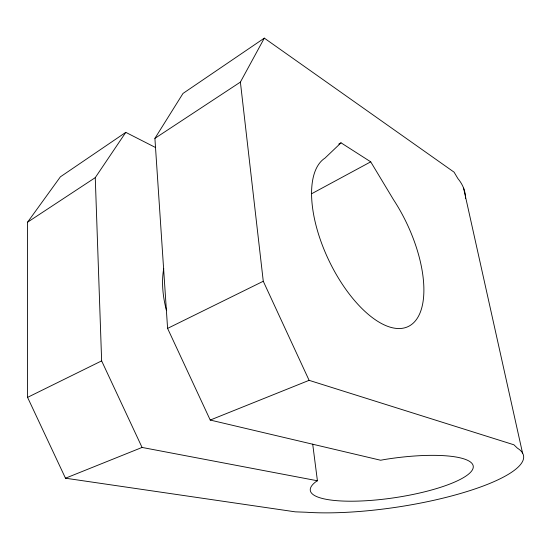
<?xml version="1.0" encoding="UTF-8"?>
<svg xmlns="http://www.w3.org/2000/svg" width="551" height="551" viewBox="0 0 551 551"><rect width="100%" height="100%" fill="white"/><g stroke="black" fill="none" stroke-linecap="round" stroke-linejoin="round"><path stroke-width="0.83" d="M312.706 444.14L317.417 480.775L315.723 481.843A82.409 19.643 -8.5 0 0 374.163 500.143A82.409 19.643 -8.5 0 0 473.123 468.047A82.409 19.643 -8.5 0 0 384.598 459.506L380.638 460.243L210.234 420.055L167.594 328.396L154.907 138.37L240.394 82.092L264.322 38.136L454.086 172.174L457.922 178.607A117.432 58.372 -9.6 0 1 465.554 198.284M154.907 138.37L182.994 93.45L264.322 38.136M210.234 420.055L309.104 380.335L513.904 444.788L517.396 448.156A132.991 31.862 -8.5 0 1 464.762 492.215A132.991 31.862 -8.5 0 1 306.439 512.251L295.281 511.845L65.486 478.206L27.571 397.374L27.55 222.211L95.261 177.636L125.786 132.357L155.671 147.592M27.55 222.211L60.376 176.843L125.786 132.357M341.014 142.819L324.98 158.109A94.007 43.136 64.5 0 0 334.657 271.615A94.007 43.136 64.5 0 0 415.509 320.703A94.007 43.136 64.5 0 0 393.524 199.724L370.72 161.829L341.014 142.819L338.775 144.08M311.838 193.628L370.72 161.829M27.571 397.374L101.639 360.884L95.261 177.636M167.594 328.396L263.275 281.258L240.394 82.092M65.486 478.206L142.062 447.44L317.417 480.775M101.639 360.884L142.062 447.44M263.275 281.258L309.104 380.335M463.598 188.139L522.555 453.122M166.436 310.309A84.138 50.906 63.8 0 1 163.743 268.502"/></g></svg>
